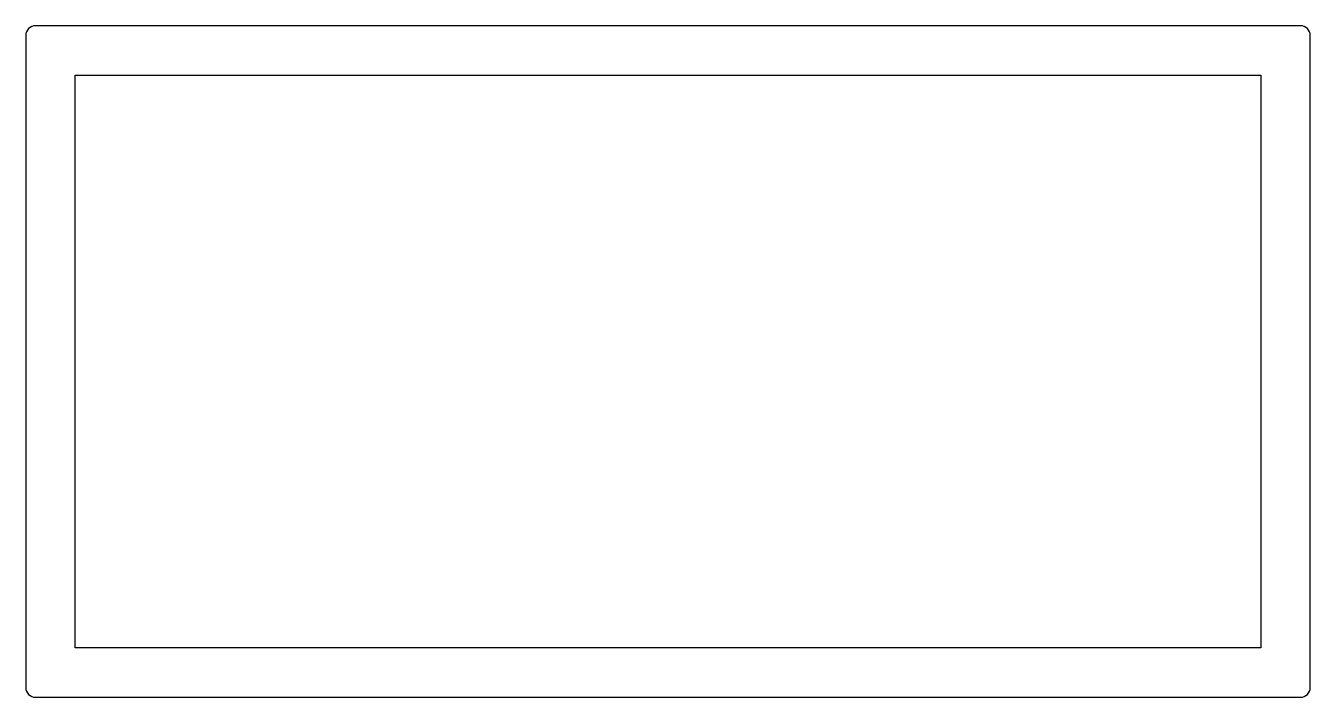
# Model space of a CAD drawing. Extents: x 1595.5 to 1660.5, y 1611.7 to 1645.7.
import ezdxf

# ---------------------------------------------------------------- set-up
doc = ezdxf.new("R2010")
doc.units = 0
doc.layers.get('0').update_dxf_attribs({"linetype": 'CONTINUOUS'})

msp = doc.modelspace()

# ---------------------------------------------------------------- linework, layer by layer
for p, q in [((1595.511, 1645.18, 0), (1595.511, 1612.18, 0)), ((1660.011, 1645.68, 0), (1596.011, 1645.68, 0)), ((1660.511, 1612.18, 0), (1660.511, 1645.18, 0)), ((1598.011, 1614.18, 0), (1598.011, 1643.18, 0)), ((1598.011, 1643.18, 0), (1658.011, 1643.18, 0)), ((1658.011, 1643.18, 0), (1658.011, 1614.18, 0)), ((1658.011, 1614.18, 0), (1598.011, 1614.18, 0)), ((1596.011, 1611.68, 0), (1660.011, 1611.68, 0))]:
    msp.add_line(p, q)
for centre, start, end in [((1596.011, 1645.18, 0), 90, 180), ((1660.011, 1645.18, 0), 0, 90), ((1596.011, 1612.18, 0), 180, 270), ((1660.011, 1612.18, 0), 270, 0)]:
    msp.add_arc(centre, 0.5, start, end)

doc.saveas('drawing.dxf')
